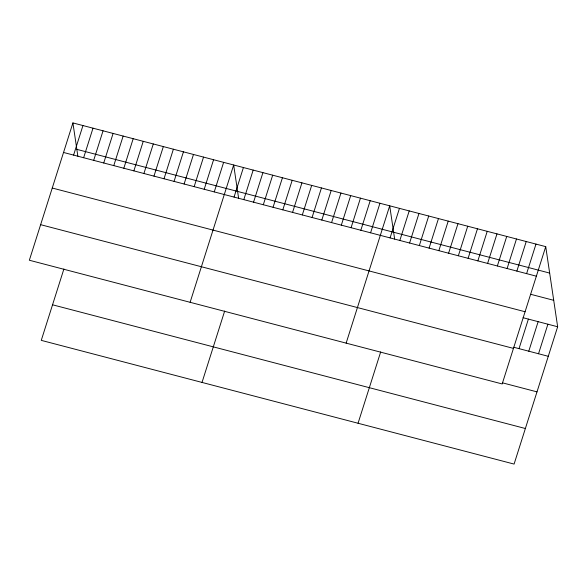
<?xml version="1.0" encoding="UTF-8"?>
<svg xmlns="http://www.w3.org/2000/svg" width="587" height="587" viewBox="0 0 587 587"><rect width="100%" height="100%" fill="white"/><g stroke="black" fill="none" stroke-linecap="round" stroke-linejoin="round"><path stroke-width="0.88" d="M72.913 122.918L29.35 260.239L502.178 383.957L545.734 246.635L72.913 122.918L77.858 156.171M73.588 155.093L82.958 125.552M83.633 157.727L93.003 128.179M93.678 160.354L103.055 130.806M63.902 268.985L41.266 340.365L514.087 464.082L557.65 326.761L545.734 246.635M103.73 162.981L113.1 133.44M113.775 165.615L123.145 136.067M123.82 168.242L133.198 138.693M133.873 170.868L143.243 141.32M143.918 173.495L153.295 143.954M153.97 176.129L163.34 146.581M164.015 178.756L173.385 149.208M174.06 181.383L183.438 151.842M184.113 184.017L193.483 154.469M194.158 186.644L203.528 157.096M204.203 189.271L213.58 159.73M214.255 191.905L223.625 162.357M190.115 302.305L233.67 164.984L238.615 198.237M234.052 197.085L243.422 167.537M243.803 199.631L253.173 170.091M253.555 202.185L262.925 172.637M202.023 382.423L224.667 311.051M263.306 204.738L272.684 175.19M273.058 207.292L282.435 177.744M282.809 209.838L292.187 180.297M292.561 212.391L301.938 182.843M302.312 214.945L311.69 185.397M312.071 217.498L321.441 187.95M321.823 220.044L331.193 190.504M331.574 222.598L340.944 193.057M341.326 225.151L350.696 195.603M351.077 227.705L360.447 198.157M360.829 230.251L370.199 200.71M370.58 232.804L379.95 203.263M346.147 343.131L389.702 205.81L394.647 239.063M390.084 237.911L399.453 208.363M399.835 240.457L409.212 210.916M409.587 243.011L418.964 213.47M358.055 423.249L380.699 351.877M419.338 245.564L428.715 216.016M429.09 248.118L438.467 218.569M438.841 250.671L448.219 221.123M448.6 253.217L457.97 223.676M458.352 255.771L467.722 226.222M468.103 258.324L477.473 228.776M477.855 260.877L487.225 231.329M487.606 263.424L496.976 233.883M497.358 265.977L506.728 236.429M507.109 268.53L516.479 238.982M516.861 271.084L526.231 241.536M526.612 273.63L535.982 244.089M519.018 348.649L528.395 319.101M528.777 351.202L538.147 321.654M538.528 353.756L547.898 324.207M76.846 149.362L549.667 273.08M63.535 152.466L536.364 276.183M530.67 294.285L553.717 300.317M52.258 188.031L525.086 311.748M523.076 317.714L557.65 326.761M513.706 347.255L548.28 356.302M40.635 224.674L513.456 348.392M502.421 382.819L536.995 391.867M52.544 304.792L525.372 428.51"/></g></svg>
